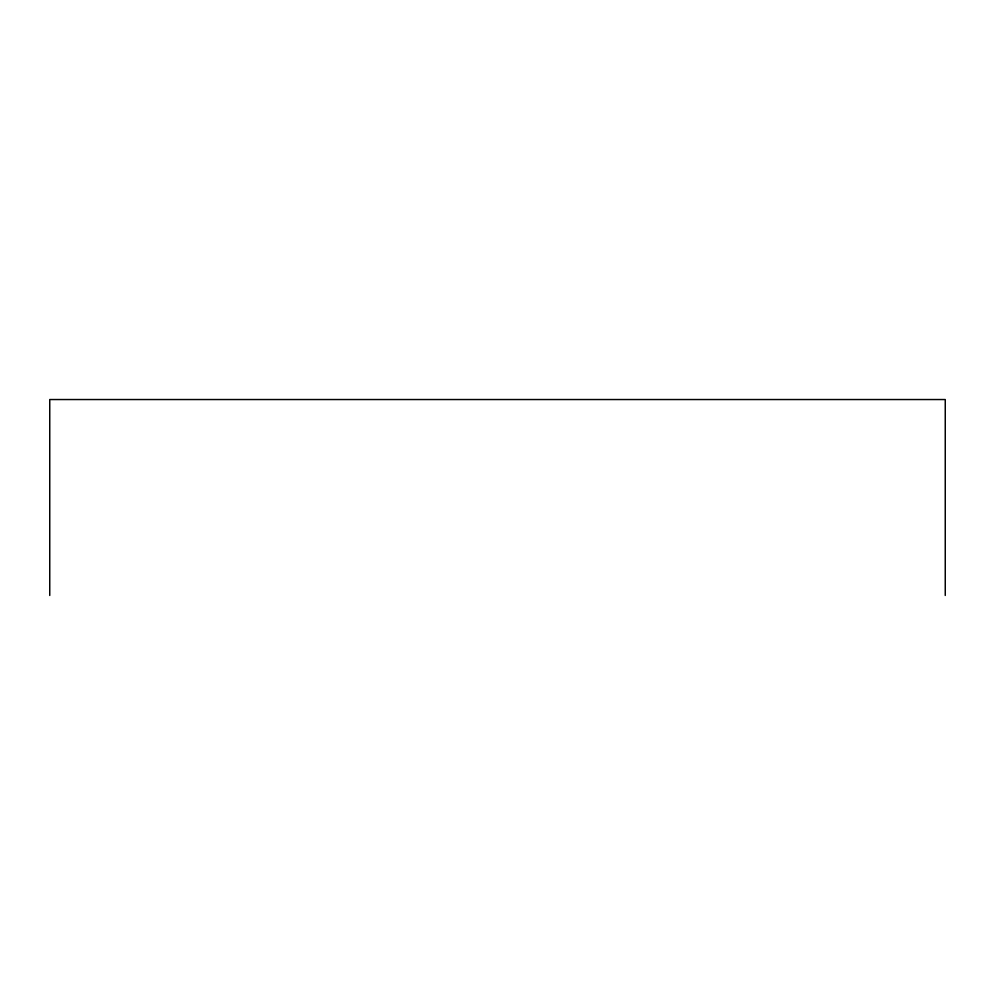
<?xml version="1.0" encoding="UTF-8"?>
<svg xmlns="http://www.w3.org/2000/svg" width="995" height="995" viewBox="0 0 995 995"><rect width="100%" height="100%" fill="white"/><g stroke="black" fill="none" stroke-linecap="round" stroke-linejoin="round"><path stroke-width="1.49" d="M945.25 595.458L945.25 399.542L49.75 399.542L49.75 595.458"/></g></svg>
